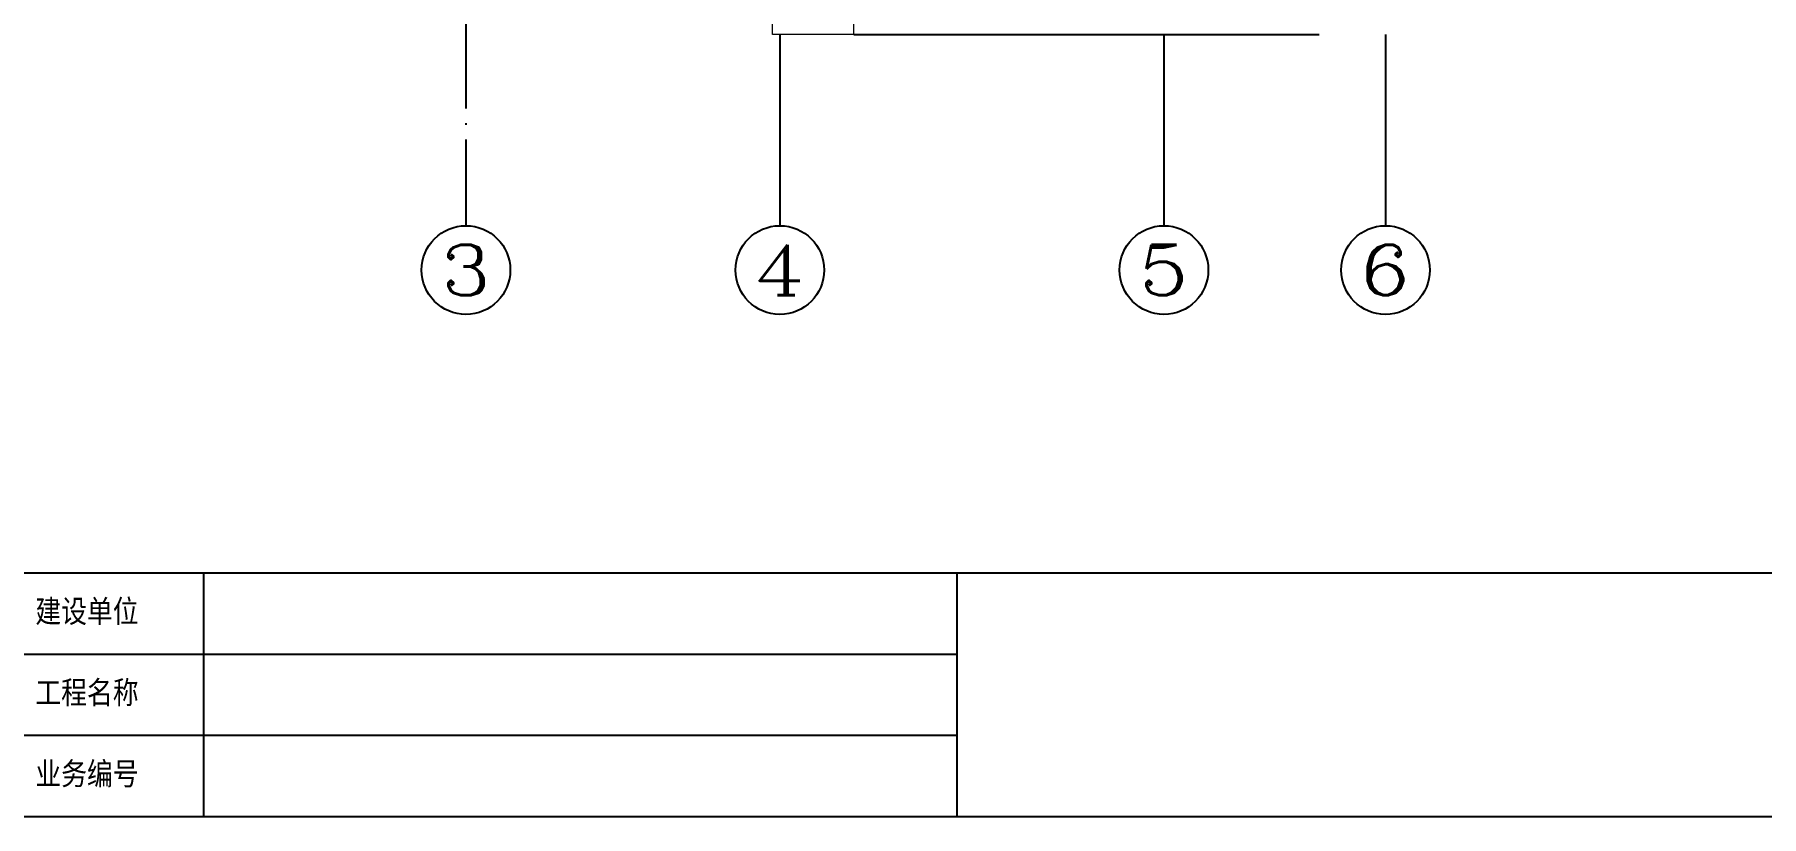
# Model space of a CAD drawing. Extents: x 1487452 to 1619693, y 165319 to 350168.
# Drawn here: x 1517069 to 1540450, y 228955 to 239539 of the extents above; entities that cross this region are included whole.
import ezdxf
from ezdxf.enums import TextEntityAlignment as Align

# ---------------------------------------------------------------- set-up
doc = ezdxf.new("R2010")
doc.units = 0
doc.header["$LTSCALE"] = 1000
doc.header["$MEASUREMENT"] = 0
doc.linetypes.add('DOTE', pattern=[2.42, 2, -0.2, 0.02, -0.2])
doc.layers.get('0').update_dxf_attribs({"linetype": 'CONTINUOUS'})
for name, color, linetype in [('AXIS', 3, 'CONTINUOUS'), ('AXIS_TEXT', 7, 'CONTINUOUS'), ('Dim3', 30, 'CONTINUOUS'), ('DOTE', 1, 'DOTE')]:
    doc.layers.add(name, color=color, linetype=linetype)
doc.styles.add('_TCH_AXIS', font='COMPLEX', dxfattribs={"bigfont": 'GBCBIG'})
doc.styles.add('黑体', font='SIMHEI.TTF')

msp = doc.modelspace()

# ---------------------------------------------------------------- linework, layer by layer
at = {"lineweight": 13}
for p, q in [((1527059.6, 239539.1), (1527059.6, 240539.1)), ((1528159.6, 239539.1), (1528159.6, 239739.1)), ((1528159.6, 239539.1), (1527059.6, 239539.1))]:
    msp.add_line(p, q, dxfattribs=at)
at = {"color": 4}
for p, q in [((1504252.2, 232253.5), (1561972.5, 232253.5)), ((1519358, 232253.5), (1519358, 228955.2)), ((1529556.8, 232253.5), (1529556.8, 228955.2)), ((1516347.5, 231154.1), (1529556.8, 231154.1)), ((1504252.2, 230054.6), (1529556.8, 230054.6))]:
    msp.add_line(p, q, dxfattribs=at)
at = {"color": 7}
msp.add_line((1504252.2, 228955.2), (1561972.5, 228955.2), dxfattribs=at)
at = {"layer": 'AXIS', "linetype": 'Continuous'}
for centre in [(1522909.6, 236351.4), (1527159.6, 236351.4), (1532359.6, 236351.4), (1535359.6, 236351.4)]:
    msp.add_circle(centre, 600, dxfattribs=at)
at = {"layer": 'Dim3', "color": 251, "ltscale": 0.4}
msp.add_line((1528159.6, 239539.1), (1534459.6, 239539.1), dxfattribs=at)
at = {"layer": 'DOTE', "linetype": 'DOTE'}
for p, q in [((1522909.6, 240539.1), (1522909.6, 238028.1)), ((1527159.6, 239539.1), (1527159.6, 238028.1)), ((1532359.6, 239539.1), (1532359.6, 238028.1)), ((1535359.6, 239539.1), (1535359.6, 238028.1))]:
    msp.add_line(p, q, dxfattribs=at)
at = {"layer": 'DOTE', "color": 3, "linetype": 'DOTE'}
for p, q in [((1522909.6, 238028.1), (1522909.6, 236951.4)), ((1527159.6, 238028.1), (1527159.6, 236951.4)), ((1532359.6, 238028.1), (1532359.6, 236951.4)), ((1535359.6, 238028.1), (1535359.6, 236951.4))]:
    msp.add_line(p, q, dxfattribs=at)

# ---------------------------------------------------------------- texts
at = {"color": 2, "style": '黑体', "width": 0.834707}
for s, p in [('建设单位', (1517079.2, 231487.5)), ('工程名称', (1517079.2, 230388.1)), ('业务编号', (1517079.2, 229288.6))]:
    msp.add_text(s, height=307.19, dxfattribs=at).set_placement(p, align=Align.BOTTOM_LEFT)
at = {"layer": 'AXIS_TEXT', "color": 2, "linetype": 'Continuous', "style": '_TCH_AXIS'}
for s, width, p, p2 in [('3', 1.5, (1522570.2, 236012), (1523249, 236012)), ('4', 1.3125, (1526820.2, 236012), (1527499, 236012)), ('5', 1.5, (1532020.2, 236012), (1532699, 236012)), ('6', 1.5, (1535020.2, 236012), (1535699, 236012))]:
    msp.add_text(s, height=678.8, dxfattribs=dict(at, width=width)).set_placement(p, p2, align=Align.FIT)

doc.saveas('drawing.dxf')
